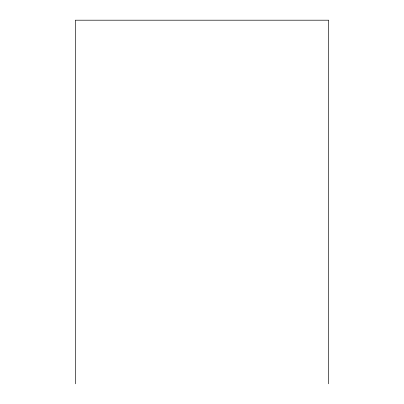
<?xml version="1.0" encoding="UTF-8"?>
<svg xmlns="http://www.w3.org/2000/svg" width="404" height="404" viewBox="0 0 404 404"><rect width="100%" height="100%" fill="white"/><g stroke="black" fill="none" stroke-linecap="round" stroke-linejoin="round"><path stroke-width="0.61" d="M328.664 383.8L328.664 20.2L75.336 20.2L75.336 383.8"/></g></svg>
